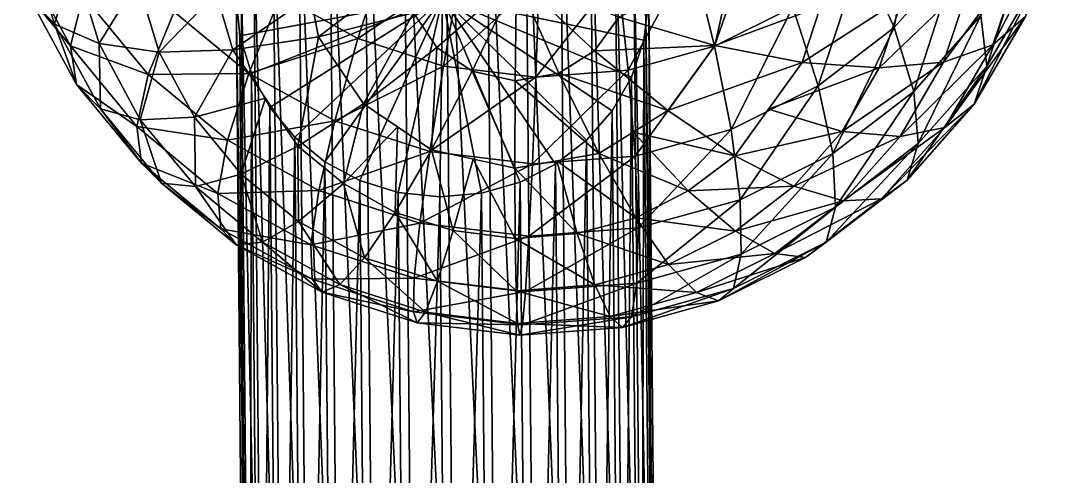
# Model space of a CAD drawing. Extents: x -23.6 to 25, y -17.9 to 25.9.
# Drawn here: x 19.35 to 24.83, y 0.31 to 2.72 of the extents above; entities that cross this region are included whole.
import ezdxf

# ---------------------------------------------------------------- set-up
doc = ezdxf.new("R2010")
doc.units = 0

msp = doc.modelspace()

# ---------------------------------------------------------------- linework, layer by layer
at = {"layer": 'Bras2_d3', "color": 2}
for points in [[(21.37408, 3.86694, -35.61785), (21.16888, 3.80792, -35.64117), (21.42474, -1.78521, -21.76171)], [(21.59375, 3.88604, -35.61083), (21.37408, 3.86694, -35.61785), (21.64447, -1.76617, -21.75476)], [(21.42474, -1.78521, -21.76171), (21.64447, -1.76617, -21.75476), (21.37408, 3.86694, -35.61785)], [(21.81286, 3.86248, -35.62127), (21.59375, 3.88604, -35.61083), (21.86352, -1.78973, -21.76513)], [(21.64447, -1.76617, -21.75476), (21.86352, -1.78973, -21.76513), (21.59375, 3.88604, -35.61083)], [(22.01635, 3.79925, -35.64782), (21.81286, 3.86248, -35.62127), (22.06701, -1.85296, -21.79168)], [(21.86352, -1.78973, -21.76513), (22.06701, -1.85296, -21.79168), (21.81286, 3.86248, -35.62127)], [(21.16888, 3.80792, -35.64117), (20.98272, 3.71307, -35.67919), (21.2196, -1.84429, -21.78503)], [(21.2196, -1.84429, -21.78503), (21.42474, -1.78521, -21.76171), (21.16888, 3.80792, -35.64117)], [(22.19995, 3.70062, -35.68872), (22.01635, 3.79925, -35.64782), (22.25067, -1.95159, -21.83258)], [(22.06701, -1.85296, -21.79168), (22.25067, -1.95159, -21.83258), (22.01635, 3.79925, -35.64782)], [(20.98272, 3.71307, -35.67919), (20.81988, 3.5866, -35.73016), (21.03338, -1.93914, -21.82305)], [(21.03338, -1.93914, -21.82305), (21.2196, -1.84429, -21.78503), (20.98272, 3.71307, -35.67919)], [(22.35937, 3.57086, -35.74224), (22.19995, 3.70062, -35.68872), (22.41003, -2.08135, -21.8861)], [(22.25067, -1.95159, -21.83258), (22.41003, -2.08135, -21.8861), (22.19995, 3.70062, -35.68872)], [(20.81988, 3.5866, -35.73016), (20.68487, 3.43267, -35.79248), (20.8706, -2.06561, -21.87408)], [(20.8706, -2.06561, -21.87408), (21.03338, -1.93914, -21.82305), (20.81988, 3.5866, -35.73016)], [(22.49017, 3.41418, -35.80657), (22.35937, 3.57086, -35.74224), (22.54089, -2.23797, -21.9505)], [(22.41003, -2.08135, -21.8861), (22.54089, -2.23797, -21.9505), (22.35937, 3.57086, -35.74224)], [(20.68487, 3.43267, -35.79248), (20.58209, 3.25549, -35.86437), (20.73553, -2.21954, -21.93634)], [(20.73553, -2.21954, -21.93634), (20.8706, -2.06561, -21.87408), (20.68487, 3.43267, -35.79248)], [(22.58813, 3.23492, -35.88006), (22.49017, 3.41418, -35.80657), (22.63885, -2.41723, -22.02398)], [(22.54089, -2.23797, -21.9505), (22.63885, -2.41723, -22.02398), (22.49017, 3.41418, -35.80657)], [(20.58209, 3.25549, -35.86437), (20.51605, 3.05914, -35.94421), (20.63281, -2.39672, -22.00823)], [(20.63281, -2.39672, -22.00823), (20.73553, -2.21954, -21.93634), (20.58209, 3.25549, -35.86437)], [(22.64892, 3.03735, -35.96093), (22.58813, 3.23492, -35.88006), (22.69964, -2.61486, -22.10479)], [(22.63885, -2.41723, -22.02398), (22.69964, -2.61486, -22.10479), (22.58813, 3.23492, -35.88006)], [(20.51605, 3.05914, -35.94421), (20.49108, 2.84796, -36.03027), (20.56671, -2.59301, -22.08813)], [(20.56671, -2.59301, -22.08813), (20.63281, -2.39672, -22.00823), (20.51605, 3.05914, -35.94421)], [(22.66821, 2.82568, -36.04736), (22.64892, 3.03735, -35.96093), (22.71893, -2.82653, -22.19122)], [(22.69964, -2.61486, -22.10479), (22.71893, -2.82653, -22.19122), (22.64892, 3.03735, -35.96093)], [(20.5418, -2.80426, -22.17419), (20.56671, -2.59301, -22.08813), (20.49108, 2.84796, -36.03027)], [(20.49108, 2.84796, -36.03027), (20.51037, 2.63623, -36.11669), (20.5418, -2.80426, -22.17419)], [(20.51037, 2.63623, -36.11669), (20.49108, 2.84796, -36.03027), (21.57965, 2.83679, -36.03881)], [(21.57965, 2.83679, -36.03881), (21.57965, 2.83679, -36.03881), (20.51037, 2.63623, -36.11669)], [(20.57116, 2.43865, -36.19757), (20.51037, 2.63623, -36.11669), (21.57965, 2.83679, -36.03881)], [(21.57965, 2.83679, -36.03881), (21.57965, 2.83679, -36.03881), (20.57116, 2.43865, -36.19757)], [(20.66912, 2.25939, -36.27105), (20.57116, 2.43865, -36.19757), (21.57965, 2.83679, -36.03881)], [(21.57965, 2.83679, -36.03881), (21.57965, 2.83679, -36.03881), (20.66912, 2.25939, -36.27105)], [(20.79998, 2.10272, -36.33538), (20.66912, 2.25939, -36.27105), (21.57965, 2.83679, -36.03881)], [(21.57965, 2.83679, -36.03881), (21.57965, 2.83679, -36.03881), (20.79998, 2.10272, -36.33538)], [(20.95935, 1.97296, -36.38891), (20.79998, 2.10272, -36.33538), (21.57965, 2.83679, -36.03881)], [(21.57965, 2.83679, -36.03881), (21.57965, 2.83679, -36.03881), (20.95935, 1.97296, -36.38891)], [(21.14294, 1.87432, -36.4298), (20.95935, 1.97296, -36.38891), (21.57965, 2.83679, -36.03881)], [(21.57965, 2.83679, -36.03881), (21.57965, 2.83679, -36.03881), (21.14294, 1.87432, -36.4298)], [(21.34643, 1.81109, -36.45635), (21.14294, 1.87432, -36.4298), (21.57965, 2.83679, -36.03881)], [(21.57965, 2.83679, -36.03881), (21.57965, 2.83679, -36.03881), (21.34643, 1.81109, -36.45635)], [(21.56555, 1.78753, -36.46673), (21.34643, 1.81109, -36.45635), (21.57965, 2.83679, -36.03881)], [(21.57965, 2.83679, -36.03881), (21.57965, 2.83679, -36.03881), (21.56555, 1.78753, -36.46673)], [(21.78521, 1.80664, -36.45977), (21.56555, 1.78753, -36.46673), (21.57965, 2.83679, -36.03881)], [(21.57965, 2.83679, -36.03881), (21.57965, 2.83679, -36.03881), (21.78521, 1.80664, -36.45977)], [(21.99035, 1.86566, -36.43646), (21.78521, 1.80664, -36.45977), (21.57965, 2.83679, -36.03881)], [(21.57965, 2.83679, -36.03881), (21.57965, 2.83679, -36.03881), (21.99035, 1.86566, -36.43646)], [(22.17657, 1.96051, -36.39843), (21.99035, 1.86566, -36.43646), (21.57965, 2.83679, -36.03881)], [(21.57965, 2.83679, -36.03881), (21.57965, 2.83679, -36.03881), (22.17657, 1.96051, -36.39843)], [(22.33941, 2.08697, -36.34747), (22.17657, 1.96051, -36.39843), (21.57965, 2.83679, -36.03881)], [(21.57965, 2.83679, -36.03881), (21.57965, 2.83679, -36.03881), (22.33941, 2.08697, -36.34747)], [(22.47442, 2.2409, -36.28515), (22.33941, 2.08697, -36.34747), (21.57965, 2.83679, -36.03881)], [(21.57965, 2.83679, -36.03881), (21.57965, 2.83679, -36.03881), (22.47442, 2.2409, -36.28515)], [(22.5772, 2.41809, -36.21325), (22.47442, 2.2409, -36.28515), (21.57965, 2.83679, -36.03881)], [(21.57965, 2.83679, -36.03881), (21.57965, 2.83679, -36.03881), (22.5772, 2.41809, -36.21325)], [(22.64324, 2.61444, -36.13342), (22.5772, 2.41809, -36.21325), (21.57965, 2.83679, -36.03881)], [(21.57965, 2.83679, -36.03881), (21.57965, 2.83679, -36.03881), (22.64324, 2.61444, -36.13342)], [(22.66821, 2.82568, -36.04736), (22.64324, 2.61444, -36.13342), (21.57965, 2.83679, -36.03881)], [(22.64324, 2.61444, -36.13342), (22.66821, 2.82568, -36.04736), (22.69396, -3.03778, -22.27728)], [(22.71893, -2.82653, -22.19122), (22.69396, -3.03778, -22.27728), (22.66821, 2.82568, -36.04736)], [(20.56103, -3.01593, -22.26062), (20.5418, -2.80426, -22.17419), (20.51037, 2.63623, -36.11669)], [(20.51037, 2.63623, -36.11669), (20.57116, 2.43865, -36.19757), (20.56103, -3.01593, -22.26062)], [(22.5772, 2.41809, -36.21325), (22.64324, 2.61444, -36.13342), (22.62786, -3.23406, -22.35711)], [(22.69396, -3.03778, -22.27728), (22.62786, -3.23406, -22.35711), (22.64324, 2.61444, -36.13342)], [(20.62182, -3.21356, -22.34143), (20.56103, -3.01593, -22.26062), (20.57116, 2.43865, -36.19757)], [(20.57116, 2.43865, -36.19757), (20.66912, 2.25939, -36.27105), (20.62182, -3.21356, -22.34143)], [(22.47442, 2.2409, -36.28515), (22.5772, 2.41809, -36.21325), (22.52514, -3.41125, -22.42901)], [(22.62786, -3.23406, -22.35711), (22.52514, -3.41125, -22.42901), (22.5772, 2.41809, -36.21325)], [(20.71978, -3.39282, -22.41491), (20.62182, -3.21356, -22.34143), (20.66912, 2.25939, -36.27105)], [(20.66912, 2.25939, -36.27105), (20.79998, 2.10272, -36.33538), (20.71978, -3.39282, -22.41491)], [(22.33941, 2.08697, -36.34747), (22.47442, 2.2409, -36.28515), (22.39013, -3.56518, -22.49133)], [(22.52514, -3.41125, -22.42901), (22.39013, -3.56518, -22.49133), (22.47442, 2.2409, -36.28515)], [(20.85064, -3.54943, -22.4793), (20.71978, -3.39282, -22.41491), (20.79998, 2.10272, -36.33538)], [(20.79998, 2.10272, -36.33538), (20.95935, 1.97296, -36.38891), (20.85064, -3.54943, -22.4793)], [(22.17657, 1.96051, -36.39843), (22.33941, 2.08697, -36.34747), (22.22729, -3.69165, -22.54235)], [(22.39013, -3.56518, -22.49133), (22.22729, -3.69165, -22.54235), (22.33941, 2.08697, -36.34747)], [(21.01, -3.67919, -22.53283), (20.85064, -3.54943, -22.4793), (20.95935, 1.97296, -36.38891)], [(20.95935, 1.97296, -36.38891), (21.14294, 1.87432, -36.4298), (21.01, -3.67919, -22.53283)], [(21.99035, 1.86566, -36.43646), (22.17657, 1.96051, -36.39843), (22.04107, -3.78649, -22.58032)], [(22.22729, -3.69165, -22.54235), (22.04107, -3.78649, -22.58032), (22.17657, 1.96051, -36.39843)], [(21.19366, -3.77783, -22.57373), (21.01, -3.67919, -22.53283), (21.14294, 1.87432, -36.4298)], [(21.14294, 1.87432, -36.4298), (21.34643, 1.81109, -36.45635), (21.19366, -3.77783, -22.57373)], [(21.78521, 1.80664, -36.45977), (21.99035, 1.86566, -36.43646), (21.83593, -3.84558, -22.60369)], [(22.04107, -3.78649, -22.58032), (21.83593, -3.84558, -22.60369), (21.99035, 1.86566, -36.43646)], [(21.39715, -3.84106, -22.60028), (21.19366, -3.77783, -22.57373), (21.34643, 1.81109, -36.45635)], [(21.34643, 1.81109, -36.45635), (21.56555, 1.78753, -36.46673), (21.39715, -3.84106, -22.60028)], [(21.61627, -3.86462, -22.61065), (21.39715, -3.84106, -22.60028), (21.56555, 1.78753, -36.46673)], [(21.56555, 1.78753, -36.46673), (21.78521, 1.80664, -36.45977), (21.61627, -3.86462, -22.61065)], [(21.83593, -3.84558, -22.60369), (21.61627, -3.86462, -22.61065), (21.78521, 1.80664, -36.45977)]]:
    msp.add_3dface(points, dxfattribs=at)
at = {"layer": 'Paume4', "color": 2}
for points in [[(23.79101, 3.06549, -40.42956), (24.09088, 3.40472, -40.28234), (23.96411, 2.68035, -40.01629)], [(24.2973, 3.05731, -39.85266), (23.96411, 2.68035, -40.01629), (24.09088, 3.40472, -40.28234)], [(22.8941, 3.07373, -40.94549), (23.24676, 3.24969, -40.86322), (23.01574, 2.58178, -40.65002)], [(23.42932, 2.78814, -40.55346), (23.01574, 2.58178, -40.65002), (23.24676, 3.24969, -40.86322)], [(24.656, 2.73925, -38.00628), (24.8294, 3.2536, -37.79144), (24.48425, 2.58856, -37.44842)], [(24.64733, 3.07238, -37.24639), (24.48425, 2.58856, -37.44842), (24.8294, 3.2536, -37.79144)], [(19.53302, 2.69763, -37.55291), (19.38299, 3.18829, -37.35748), (19.39172, 2.85522, -38.1173)], [(19.38299, 3.18829, -37.35748), (19.53302, 2.69763, -37.55291), (19.6325, 3.03759, -36.84637)], [(24.42089, 2.74438, -39.35205), (24.69055, 3.20739, -39.15527), (24.45233, 2.47723, -38.78955)], [(24.7276, 2.94982, -38.58868), (24.45233, 2.47723, -38.78955), (24.69055, 3.20739, -39.15527)], [(19.35412, 3.06823, -38.70208), (19.61651, 2.58374, -38.89154), (19.39172, 2.85522, -38.1173)], [(19.61651, 2.58374, -38.89154), (19.35412, 3.06823, -38.70208), (19.68334, 2.84875, -39.45196)], [(21.13342, 2.62329, -40.68969), (20.72558, 2.84771, -40.61053), (21.28894, 3.10906, -40.97937)], [(21.28894, 3.10906, -40.97937), (21.67443, 2.98449, -41.01855), (21.13342, 2.62329, -40.68969)], [(22.50549, 2.96618, -41.00103), (22.8941, 3.07373, -40.94549), (22.56005, 2.45568, -40.71508)], [(23.01574, 2.58178, -40.65002), (22.56005, 2.45568, -40.71508), (22.8941, 3.07373, -40.94549)], [(24.48425, 2.58856, -37.44842), (24.64733, 3.07238, -37.24639), (24.22332, 2.4978, -36.92822)], [(24.37005, 2.93322, -36.74639), (24.22332, 2.4978, -36.92822), (24.64733, 3.07238, -37.24639)], [(19.76751, 2.59594, -37.02227), (19.6325, 3.03759, -36.84637), (19.53302, 2.69763, -37.55291)], [(19.6325, 3.03759, -36.84637), (19.76751, 2.59594, -37.02227), (19.9696, 2.9273, -36.38885)], [(20.84155, 3.06036, -35.59552), (20.92504, 2.63153, -35.7677), (21.38391, 2.98065, -35.41784)], [(23.42932, 2.78814, -40.55346), (23.79101, 3.06549, -40.42956), (23.56219, 2.37213, -40.15393)], [(23.96411, 2.68035, -40.01629), (23.56219, 2.37213, -40.15393), (23.79101, 3.06549, -40.42956)], [(23.96411, 2.68035, -40.01629), (24.2973, 3.05731, -39.85266), (24.06658, 2.34362, -39.526)], [(24.42089, 2.74438, -39.35205), (24.06658, 2.34362, -39.526), (24.2973, 3.05731, -39.85266)], [(21.42712, 2.7586, -35.50701), (21.38391, 2.98065, -35.41784), (20.92504, 2.63153, -35.7677)], [(21.58544, 2.47717, -40.73565), (21.13342, 2.62329, -40.68969), (21.67443, 2.98449, -41.01855)], [(21.67443, 2.98449, -41.01855), (22.08941, 2.93487, -41.0263), (21.58544, 2.47717, -40.73565)], [(22.56005, 2.45568, -40.71508), (22.07214, 2.419, -40.74468), (22.50549, 2.96618, -41.00103)], [(22.08941, 2.93487, -41.0263), (22.50549, 2.96618, -41.00103), (22.07214, 2.419, -40.74468)], [(23.01666, 2.58551, -35.72357), (23.11157, 3.01037, -35.5476), (22.51007, 2.73474, -35.48419)], [(20.08471, 2.55072, -36.53881), (19.9696, 2.9273, -36.38885), (19.76751, 2.59594, -37.02227)], [(19.9696, 2.9273, -36.38885), (20.08471, 2.55072, -36.53881), (20.38574, 2.86108, -35.99713)], [(21.42712, 2.7586, -35.50701), (21.55065, 2.57537, -35.578), (21.96984, 2.94409, -35.34753)], [(21.96984, 2.94409, -35.34753), (21.96984, 2.94409, -35.34753), (21.55065, 2.57537, -35.578)], [(21.55065, 2.57537, -35.578), (21.73577, 2.44958, -35.62365), (21.96984, 2.94409, -35.34753)], [(22.07214, 2.419, -40.74468), (21.58544, 2.47717, -40.73565), (22.08941, 2.93487, -41.0263)], [(21.96984, 2.94409, -35.34753), (21.96984, 2.94409, -35.34753), (21.73577, 2.44958, -35.62365)], [(21.73577, 2.44958, -35.62365), (21.96398, 2.39996, -35.63702), (21.96984, 2.94409, -35.34753)], [(21.96398, 2.39996, -35.63702), (22.19329, 2.43951, -35.61401), (21.96984, 2.94409, -35.34753)], [(21.96984, 2.94409, -35.34753), (21.96984, 2.94409, -35.34753), (21.96398, 2.39996, -35.63702)], [(21.96984, 2.94409, -35.34753), (21.96984, 2.94409, -35.34753), (22.19329, 2.43951, -35.61401)], [(22.19329, 2.43951, -35.61401), (22.38171, 2.55706, -35.56048), (21.96984, 2.94409, -35.34753)], [(21.96984, 2.94409, -35.34753), (21.96984, 2.94409, -35.34753), (22.38171, 2.55706, -35.56048)], [(22.38171, 2.55706, -35.56048), (22.51007, 2.73474, -35.48419), (21.96984, 2.94409, -35.34753)], [(24.22332, 2.4978, -36.92822), (24.37005, 2.93322, -36.74639), (23.88433, 2.46704, -36.45867)], [(24.00952, 2.83831, -36.30358), (23.88433, 2.46704, -36.45867), (24.37005, 2.93322, -36.74639)], [(24.45233, 2.47723, -38.78955), (24.7276, 2.94982, -38.58868), (24.38629, 2.27618, -38.20306)], [(24.656, 2.73925, -38.00628), (24.38629, 2.27618, -38.20306), (24.7276, 2.94982, -38.58868)], [(19.64874, 2.38061, -38.30297), (19.39172, 2.85522, -38.1173), (19.61651, 2.58374, -38.89154)], [(19.39172, 2.85522, -38.1173), (19.64874, 2.38061, -38.30297), (19.53302, 2.69763, -37.55291)], [(19.68334, 2.84875, -39.45196), (20.02667, 2.43261, -39.6112), (19.61651, 2.58374, -38.89154)], [(20.02667, 2.43261, -39.6112), (19.68334, 2.84875, -39.45196), (20.16442, 2.76403, -40.09643)], [(20.47406, 2.56243, -36.11614), (20.38574, 2.86108, -35.99713), (20.08471, 2.55072, -36.53881)], [(20.5578, 2.43835, -40.21734), (20.16442, 2.76403, -40.09643), (20.72558, 2.84771, -40.61053)], [(20.38574, 2.86108, -35.99713), (20.47406, 2.56243, -36.11614), (20.8833, 2.84594, -35.68164)], [(20.72558, 2.84771, -40.61053), (21.13342, 2.62329, -40.68969), (20.5578, 2.43835, -40.21734)], [(20.92504, 2.63153, -35.7677), (20.8833, 2.84594, -35.68164), (20.47406, 2.56243, -36.11614)], [(23.06408, 2.79791, -35.63562), (23.01666, 2.58551, -35.72357), (23.5747, 2.79083, -35.92987)], [(23.88433, 2.46704, -36.45867), (24.00952, 2.83831, -36.30358), (23.47839, 2.49627, -36.05279)], [(23.5747, 2.79083, -35.92987), (23.47839, 2.49627, -36.05279), (24.00952, 2.83831, -36.30358)], [(20.16442, 2.76403, -40.09643), (20.5578, 2.43835, -40.21734), (20.02667, 2.43261, -39.6112)], [(20.92504, 2.63153, -35.7677), (21.16357, 2.27764, -35.90478), (21.42712, 2.7586, -35.50701)], [(21.55065, 2.57537, -35.578), (21.42712, 2.7586, -35.50701), (21.16357, 2.27764, -35.90478)], [(23.01574, 2.58178, -40.65002), (23.42932, 2.78814, -40.55346), (23.1026, 2.14288, -40.26116)], [(23.47839, 2.49627, -36.05279), (23.5747, 2.79083, -35.92987), (23.01666, 2.58551, -35.72357)], [(23.56219, 2.37213, -40.15393), (23.1026, 2.14288, -40.26116), (23.42932, 2.78814, -40.55346)], [(24.06658, 2.34362, -39.526), (24.42089, 2.74438, -39.35205), (24.09069, 2.06811, -38.9671)], [(24.45233, 2.47723, -38.78955), (24.09069, 2.06811, -38.9671), (24.42089, 2.74438, -39.35205)], [(24.38629, 2.27618, -38.20306), (24.656, 2.73925, -38.00628), (24.23059, 2.15307, -37.63354)], [(24.48425, 2.58856, -37.44842), (24.23059, 2.15307, -37.63354), (24.656, 2.73925, -38.00628)], [(19.77478, 2.25122, -37.72753), (19.53302, 2.69763, -37.55291), (19.64874, 2.38061, -38.30297)], [(19.53302, 2.69763, -37.55291), (19.77478, 2.25122, -37.72753), (19.76751, 2.59594, -37.02227)], [(22.51007, 2.73474, -35.48419), (22.38171, 2.55706, -35.56048), (23.01666, 2.58551, -35.72357)], [(20.47406, 2.56243, -36.11614), (20.81671, 2.05407, -36.31298), (20.92504, 2.63153, -35.7677)], [(21.16357, 2.27764, -35.90478), (20.92504, 2.63153, -35.7677), (20.81671, 2.05407, -36.31298)], [(23.56219, 2.37213, -40.15393), (23.96411, 2.68035, -40.01629), (23.63928, 2.01593, -39.67236)], [(24.06658, 2.34362, -39.526), (23.63928, 2.01593, -39.67236), (23.96411, 2.68035, -40.01629)], [(19.61651, 2.58374, -38.89154), (19.96697, 2.15899, -39.05407), (19.64874, 2.38061, -38.30297)], [(19.96697, 2.15899, -39.05407), (19.61651, 2.58374, -38.89154), (20.02667, 2.43261, -39.6112)], [(19.9851, 2.19421, -37.17938), (19.76751, 2.59594, -37.02227), (19.77478, 2.25122, -37.72753)], [(19.76751, 2.59594, -37.02227), (19.9851, 2.19421, -37.17938), (20.08471, 2.55072, -36.53881)], [(21.01098, 2.18896, -40.30529), (20.5578, 2.43835, -40.21734), (21.13342, 2.62329, -40.68969)], [(21.13342, 2.62329, -40.68969), (21.58544, 2.47717, -40.73565), (21.01098, 2.18896, -40.30529)], [(21.16357, 2.27764, -35.90478), (21.52124, 2.03466, -35.99298), (21.55065, 2.57537, -35.578)], [(21.73577, 2.44958, -35.62365), (21.55065, 2.57537, -35.578), (21.52124, 2.03466, -35.99298)], [(22.76873, 2.2423, -35.87091), (23.01666, 2.58551, -35.72357), (22.38171, 2.55706, -35.56048)], [(22.56005, 2.45568, -40.71508), (23.01574, 2.58178, -40.65002), (22.59625, 2.00274, -40.33349)], [(23.1026, 2.14288, -40.26116), (22.59625, 2.00274, -40.33349), (23.01574, 2.58178, -40.65002)], [(23.01666, 2.58551, -35.72357), (22.76873, 2.2423, -35.87091), (23.47839, 2.49627, -36.05279)], [(24.23059, 2.15307, -37.63354), (24.48425, 2.58856, -37.44842), (23.99505, 2.10589, -37.09478)], [(24.22332, 2.4978, -36.92822), (23.99505, 2.10589, -37.09478), (24.48425, 2.58856, -37.44842)], [(20.27026, 2.20819, -36.67285), (20.08471, 2.55072, -36.53881), (19.9851, 2.19421, -37.17938)], [(20.08471, 2.55072, -36.53881), (20.27026, 2.20819, -36.67285), (20.47406, 2.56243, -36.11614)], [(20.64538, 2.30822, -36.21459), (20.47406, 2.56243, -36.11614), (20.27026, 2.20819, -36.67285)], [(22.38171, 2.55706, -35.56048), (22.19329, 2.43951, -35.61401), (22.76873, 2.2423, -35.87091)], [(21.5133, 2.02661, -40.35638), (21.01098, 2.18896, -40.30529), (21.58544, 2.47717, -40.73565)], [(21.58544, 2.47717, -40.73565), (22.07214, 2.419, -40.74468), (21.5133, 2.02661, -40.35638)], [(23.12231, 2.00329, -36.26434), (23.47839, 2.49627, -36.05279), (22.76873, 2.2423, -35.87091)], [(23.47839, 2.49627, -36.05279), (23.30035, 2.24975, -36.15856), (23.88433, 2.46704, -36.45867)], [(23.68969, 2.13287, -36.6007), (23.88433, 2.46704, -36.45867), (23.30035, 2.24975, -36.15856)], [(23.99505, 2.10589, -37.09478), (24.22332, 2.4978, -36.92822), (23.68969, 2.13287, -36.6007)], [(23.88433, 2.46704, -36.45867), (23.68969, 2.13287, -36.6007), (24.22332, 2.4978, -36.92822)], [(24.09069, 2.06811, -38.9671), (24.45233, 2.47723, -38.78955), (24.03204, 1.87542, -38.37701)], [(24.38629, 2.27618, -38.20306), (24.03204, 1.87542, -38.37701), (24.45233, 2.47723, -38.78955)], [(20.02667, 2.43261, -39.6112), (20.44488, 2.0863, -39.73974), (19.96697, 2.15899, -39.05407)], [(20.44488, 2.0863, -39.73974), (20.02667, 2.43261, -39.6112), (20.5578, 2.43835, -40.21734)], [(20.5578, 2.43835, -40.21734), (21.01098, 2.18896, -40.30529), (20.44488, 2.0863, -39.73974)], [(22.05407, 1.96197, -40.36645), (21.5133, 2.02661, -40.35638), (22.07214, 2.419, -40.74468)], [(21.52124, 2.03466, -35.99298), (21.96191, 1.93878, -36.01879), (21.73577, 2.44958, -35.62365)], [(21.96398, 2.39996, -35.63702), (21.73577, 2.44958, -35.62365), (21.96191, 1.93878, -36.01879)], [(22.19329, 2.43951, -35.61401), (21.96398, 2.39996, -35.63702), (22.40484, 2.01525, -35.97436)], [(22.59625, 2.00274, -40.33349), (22.05407, 1.96197, -40.36645), (22.56005, 2.45568, -40.71508)], [(22.07214, 2.419, -40.74468), (22.56005, 2.45568, -40.71508), (22.05407, 1.96197, -40.36645)], [(22.40484, 2.01525, -35.97436), (22.76873, 2.2423, -35.87091), (22.19329, 2.43951, -35.61401)], [(19.99212, 1.96441, -38.46221), (19.64874, 2.38061, -38.30297), (19.96697, 2.15899, -39.05407)], [(19.64874, 2.38061, -38.30297), (19.99212, 1.96441, -38.46221), (19.77478, 2.25122, -37.72753)], [(21.96191, 1.93878, -36.01879), (22.40484, 2.01525, -35.97436), (21.96398, 2.39996, -35.63702)], [(23.1026, 2.14288, -40.26116), (23.56219, 2.37213, -40.15393), (23.15063, 1.77215, -39.78637)], [(23.63928, 2.01593, -39.67236), (23.15063, 1.77215, -39.78637), (23.56219, 2.37213, -40.15393)], [(20.27026, 2.20819, -36.67285), (20.51806, 1.90783, -36.78771), (20.64538, 2.30822, -36.21459)], [(20.81671, 2.05407, -36.31298), (20.64538, 2.30822, -36.21459), (20.51806, 1.90783, -36.78771)], [(23.63928, 2.01593, -39.67236), (24.06658, 2.34362, -39.526), (23.65454, 1.73364, -39.11651)], [(24.09069, 2.06811, -38.9671), (23.65454, 1.73364, -39.11651), (24.06658, 2.34362, -39.526)], [(20.09771, 1.85986, -37.87725), (19.77478, 2.25122, -37.72753), (19.99212, 1.96441, -38.46221)], [(19.77478, 2.25122, -37.72753), (20.09771, 1.85986, -37.87725), (19.9851, 2.19421, -37.17938)], [(20.81671, 2.05407, -36.31298), (21.057, 1.85845, -36.38549), (21.16357, 2.27764, -35.90478)], [(21.3424, 2.15618, -35.94891), (21.16357, 2.27764, -35.90478), (21.057, 1.85845, -36.38549)], [(23.30035, 2.24975, -36.15856), (23.12231, 2.00329, -36.26434), (23.68969, 2.13287, -36.6007)], [(24.03204, 1.87542, -38.37701), (24.38629, 2.27618, -38.20306), (23.89739, 1.77612, -37.79711)], [(24.23059, 2.15307, -37.63354), (23.89739, 1.77612, -37.79711), (24.38629, 2.27618, -38.20306)], [(19.9851, 2.19421, -37.17938), (20.27575, 1.84204, -37.31414), (20.27026, 2.20819, -36.67285)], [(20.27575, 1.84204, -37.31414), (19.9851, 2.19421, -37.17938), (20.09771, 1.85986, -37.87725)], [(20.51806, 1.90783, -36.78771), (20.27026, 2.20819, -36.67285), (20.27575, 1.84204, -37.31414)], [(22.76873, 2.2423, -35.87091), (22.58679, 2.12878, -35.92266), (23.12231, 2.00329, -36.26434)], [(19.96697, 2.15899, -39.05407), (20.39392, 1.80548, -39.1853), (19.99212, 1.96441, -38.46221)], [(20.39392, 1.80548, -39.1853), (19.96697, 2.15899, -39.05407), (20.44488, 2.0863, -39.73974)], [(20.92675, 1.82116, -39.83331), (20.44488, 2.0863, -39.73974), (21.01098, 2.18896, -40.30529)], [(21.01098, 2.18896, -40.30529), (21.5133, 2.02661, -40.35638), (20.92675, 1.82116, -39.83331)], [(21.057, 1.85845, -36.38549), (21.33038, 1.70507, -36.43975), (21.3424, 2.15618, -35.94891)], [(21.52124, 2.03466, -35.99298), (21.3424, 2.15618, -35.94891), (21.33038, 1.70507, -36.43975)], [(22.59625, 2.00274, -40.33349), (23.1026, 2.14288, -40.26116), (22.61224, 1.62316, -39.86328)], [(23.15063, 1.77215, -39.78637), (22.61224, 1.62316, -39.86328), (23.1026, 2.14288, -40.26116)], [(23.89739, 1.77612, -37.79711), (24.23059, 2.15307, -37.63354), (23.69519, 1.76672, -37.242)], [(23.99505, 2.10589, -37.09478), (23.69519, 1.76672, -37.242), (24.23059, 2.15307, -37.63354)], [(20.44488, 2.0863, -39.73974), (20.92675, 1.82116, -39.83331), (20.39392, 1.80548, -39.1853)], [(22.58679, 2.12878, -35.92266), (22.40484, 2.01525, -35.97436), (22.87695, 1.81835, -36.3471)], [(22.87695, 1.81835, -36.3471), (23.12231, 2.00329, -36.26434), (22.58679, 2.12878, -35.92266)], [(23.43395, 1.84356, -36.72625), (23.68969, 2.13287, -36.6007), (23.12231, 2.00329, -36.26434)], [(23.68969, 2.13287, -36.6007), (23.43395, 1.84356, -36.72625), (23.99505, 2.10589, -37.09478)], [(23.69519, 1.76672, -37.242), (23.99505, 2.10589, -37.09478), (23.43395, 1.84356, -36.72625)], [(20.51806, 1.90783, -36.78771), (20.81994, 1.65783, -36.88055), (20.81671, 2.05407, -36.31298)], [(21.057, 1.85845, -36.38549), (20.81671, 2.05407, -36.31298), (20.81994, 1.65783, -36.88055)], [(21.46081, 1.64849, -39.88757), (20.92675, 1.82116, -39.83331), (21.5133, 2.02661, -40.35638)], [(21.33038, 1.70507, -36.43975), (21.63623, 1.60913, -36.46966), (21.52124, 2.03466, -35.99298)], [(21.5133, 2.02661, -40.35638), (22.05407, 1.96197, -40.36645), (21.46081, 1.64849, -39.88757)], [(21.74151, 1.98675, -36.00592), (21.52124, 2.03466, -35.99298), (21.63623, 1.60913, -36.46966)], [(23.65454, 1.73364, -39.11651), (24.09069, 2.06811, -38.9671), (23.60473, 1.54772, -38.52337)], [(24.03204, 1.87542, -38.37701), (23.60473, 1.54772, -38.52337), (24.09069, 2.06811, -38.9671)], [(21.63623, 1.60913, -36.46966), (21.96337, 1.56738, -36.47686), (21.74151, 1.98675, -36.00592)], [(21.96191, 1.93878, -36.01879), (21.74151, 1.98675, -36.00592), (21.96337, 1.56738, -36.47686)], [(22.18334, 1.97698, -35.99658), (21.96191, 1.93878, -36.01879), (22.29138, 1.59472, -36.45581)], [(22.61224, 1.62316, -39.86328), (22.03582, 1.57977, -39.89831), (22.59625, 2.00274, -40.33349)], [(22.05407, 1.96197, -40.36645), (22.59625, 2.00274, -40.33349), (22.03582, 1.57977, -39.89831)], [(22.40484, 2.01525, -35.97436), (22.18334, 1.97698, -35.99658), (22.5996, 1.67712, -36.41296)], [(22.29138, 1.59472, -36.45581), (22.5996, 1.67712, -36.41296), (22.18334, 1.97698, -35.99658)], [(22.5996, 1.67712, -36.41296), (22.87695, 1.81835, -36.3471), (22.40484, 2.01525, -35.97436)], [(23.12231, 2.00329, -36.26434), (22.87695, 1.81835, -36.3471), (23.43395, 1.84356, -36.72625)], [(23.15063, 1.77215, -39.78637), (23.63928, 2.01593, -39.67236), (23.15576, 1.4848, -39.23291)], [(23.65454, 1.73364, -39.11651), (23.15576, 1.4848, -39.23291), (23.63928, 2.01593, -39.67236)], [(20.41033, 1.6181, -38.59075), (19.99212, 1.96441, -38.46221), (20.39392, 1.80548, -39.1853)], [(19.99212, 1.96441, -38.46221), (20.41033, 1.6181, -38.59075), (20.09771, 1.85986, -37.87725)], [(22.03582, 1.57977, -39.89831), (21.46081, 1.64849, -39.88757), (22.05407, 1.96197, -40.36645)], [(21.96337, 1.56738, -36.47686), (22.29138, 1.59472, -36.45581), (21.96191, 1.93878, -36.01879)], [(20.27575, 1.84204, -37.31414), (20.62976, 1.54888, -37.42297), (20.51806, 1.90783, -36.78771)], [(20.81994, 1.65783, -36.88055), (20.51806, 1.90783, -36.78771), (20.62976, 1.54888, -37.42297)], [(23.60473, 1.54772, -38.52337), (24.03204, 1.87542, -38.37701), (23.49548, 1.46795, -37.93481)], [(23.89739, 1.77612, -37.79711), (23.49548, 1.46795, -37.93481), (24.03204, 1.87542, -38.37701)], [(20.49108, 1.53411, -37.99816), (20.09771, 1.85986, -37.87725), (20.41033, 1.6181, -38.59075)], [(20.09771, 1.85986, -37.87725), (20.49108, 1.53411, -37.99816), (20.27575, 1.84204, -37.31414)], [(20.62976, 1.54888, -37.42297), (20.27575, 1.84204, -37.31414), (20.49108, 1.53411, -37.99816)], [(20.88574, 1.53485, -39.28082), (20.39392, 1.80548, -39.1853), (20.92675, 1.82116, -39.83331)], [(20.81994, 1.65783, -36.88055), (21.16772, 1.46649, -36.94805), (21.057, 1.85845, -36.38549)], [(20.92675, 1.82116, -39.83331), (21.46081, 1.64849, -39.88757), (20.88574, 1.53485, -39.28082)], [(21.33038, 1.70507, -36.43975), (21.057, 1.85845, -36.38549), (21.16772, 1.46649, -36.94805)], [(22.87695, 1.81835, -36.3471), (22.5996, 1.67712, -36.41296), (23.12554, 1.60705, -36.8319)], [(23.12554, 1.60705, -36.8319), (23.43395, 1.84356, -36.72625), (22.87695, 1.81835, -36.3471)], [(23.43395, 1.84356, -36.72625), (23.12554, 1.60705, -36.8319), (23.69519, 1.76672, -37.242)], [(20.39392, 1.80548, -39.1853), (20.88574, 1.53485, -39.28082), (20.41033, 1.6181, -38.59075)], [(23.15576, 1.4848, -39.23291), (22.6062, 1.33276, -39.3114), (23.15063, 1.77215, -39.78637)], [(22.61224, 1.62316, -39.86328), (23.15063, 1.77215, -39.78637), (22.6062, 1.33276, -39.3114)], [(23.33349, 1.48931, -37.3659), (23.69519, 1.76672, -37.242), (23.12554, 1.60705, -36.8319)], [(23.49548, 1.46795, -37.93481), (23.89739, 1.77612, -37.79711), (23.33349, 1.48931, -37.3659)], [(23.69519, 1.76672, -37.242), (23.33349, 1.48931, -37.3659), (23.89739, 1.77612, -37.79711)], [(21.16772, 1.46649, -36.94805), (21.55322, 1.34185, -36.98724), (21.33038, 1.70507, -36.43975)], [(21.63623, 1.60913, -36.46966), (21.33038, 1.70507, -36.43975), (21.55322, 1.34185, -36.98724)], [(23.15576, 1.4848, -39.23291), (23.65454, 1.73364, -39.11651), (23.11608, 1.30401, -38.63739)], [(23.60473, 1.54772, -38.52337), (23.11608, 1.30401, -38.63739), (23.65454, 1.73364, -39.11651)], [(20.62976, 1.54888, -37.42297), (21.03759, 1.32446, -37.50213), (20.81994, 1.65783, -36.88055)], [(21.16772, 1.46649, -36.94805), (20.81994, 1.65783, -36.88055), (21.03759, 1.32446, -37.50213)], [(21.43084, 1.35864, -39.33618), (20.88574, 1.53485, -39.28082), (21.46081, 1.64849, -39.88757)], [(21.46081, 1.64849, -39.88757), (22.03582, 1.57977, -39.89831), (21.43084, 1.35864, -39.33618)], [(22.5996, 1.67712, -36.41296), (22.29138, 1.59472, -36.45581), (22.77288, 1.43109, -36.91418)], [(22.77288, 1.43109, -36.91418), (23.12554, 1.60705, -36.8319), (22.5996, 1.67712, -36.41296)], [(20.89221, 1.35296, -38.68432), (20.41033, 1.6181, -38.59075), (20.88574, 1.53485, -39.28082)], [(20.41033, 1.6181, -38.59075), (20.89221, 1.35296, -38.68432), (20.49108, 1.53411, -37.99816)], [(21.55322, 1.34185, -36.98724), (21.96826, 1.29223, -36.99493), (21.63623, 1.60913, -36.46966)], [(21.96337, 1.56738, -36.47686), (21.63623, 1.60913, -36.46966), (21.96826, 1.29223, -36.99493)], [(22.29138, 1.59472, -36.45581), (21.96337, 1.56738, -36.47686), (22.38427, 1.32354, -36.96966)], [(22.6062, 1.33276, -39.3114), (22.01776, 1.28845, -39.34716), (22.61224, 1.62316, -39.86328)], [(22.03582, 1.57977, -39.89831), (22.61224, 1.62316, -39.86328), (22.01776, 1.28845, -39.34716)], [(22.38427, 1.32354, -36.96966), (22.77288, 1.43109, -36.91418), (22.29138, 1.59472, -36.45581)], [(23.12554, 1.60705, -36.8319), (22.77288, 1.43109, -36.91418), (23.33349, 1.48931, -37.3659)], [(20.49108, 1.53411, -37.99816), (20.94427, 1.28472, -38.08618), (20.62976, 1.54888, -37.42297)], [(20.94427, 1.28472, -38.08618), (20.49108, 1.53411, -37.99816), (20.89221, 1.35296, -38.68432)], [(21.03759, 1.32446, -37.50213), (20.62976, 1.54888, -37.42297), (20.94427, 1.28472, -38.08618)], [(20.88574, 1.53485, -39.28082), (21.43084, 1.35864, -39.33618), (20.89221, 1.35296, -38.68432)], [(22.01776, 1.28845, -39.34716), (21.43084, 1.35864, -39.33618), (22.03582, 1.57977, -39.89831)], [(21.96826, 1.29223, -36.99493), (22.38427, 1.32354, -36.96966), (21.96337, 1.56738, -36.47686)], [(23.11608, 1.30401, -38.63739), (23.60473, 1.54772, -38.52337), (23.03588, 1.23864, -38.04205)], [(23.49548, 1.46795, -37.93481), (23.03588, 1.23864, -38.04205), (23.60473, 1.54772, -38.52337)], [(22.6062, 1.33276, -39.3114), (23.15576, 1.4848, -39.23291), (22.57769, 1.15496, -38.71429)], [(23.11608, 1.30401, -38.63739), (22.57769, 1.15496, -38.71429), (23.15576, 1.4848, -39.23291)], [(22.91992, 1.28302, -37.4624), (23.33349, 1.48931, -37.3659), (22.77288, 1.43109, -36.91418)], [(23.33349, 1.48931, -37.3659), (22.91992, 1.28302, -37.4624), (23.49548, 1.46795, -37.93481)], [(21.03759, 1.32446, -37.50213), (21.48962, 1.17834, -37.54809), (21.16772, 1.46649, -36.94805)], [(21.55322, 1.34185, -36.98724), (21.16772, 1.46649, -36.94805), (21.48962, 1.17834, -37.54809)], [(22.77288, 1.43109, -36.91418), (22.38427, 1.32354, -36.96966), (22.91992, 1.28302, -37.4624)], [(23.03588, 1.23864, -38.04205), (23.49548, 1.46795, -37.93481), (22.91992, 1.28302, -37.4624)], [(21.42626, 1.18035, -38.73858), (20.89221, 1.35296, -38.68432), (21.43084, 1.35864, -39.33618)], [(20.89221, 1.35296, -38.68432), (21.42626, 1.18035, -38.73858), (20.94427, 1.28472, -38.08618)], [(20.94427, 1.28472, -38.08618), (21.44659, 1.12237, -38.1372), (21.03759, 1.32446, -37.50213)], [(21.48962, 1.17834, -37.54809), (21.03759, 1.32446, -37.50213), (21.44659, 1.12237, -38.1372)], [(21.43084, 1.35864, -39.33618), (22.01776, 1.28845, -39.34716), (21.42626, 1.18035, -38.73858)], [(21.48962, 1.17834, -37.54809), (21.97631, 1.12017, -37.55712), (21.55322, 1.34185, -36.98724)], [(21.96826, 1.29223, -36.99493), (21.55322, 1.34185, -36.98724), (21.97631, 1.12017, -37.55712)], [(22.38427, 1.32354, -36.96966), (21.96826, 1.29223, -36.99493), (22.46423, 1.15686, -37.52752)], [(22.01776, 1.28845, -39.34716), (22.6062, 1.33276, -39.3114), (22.00128, 1.11163, -38.74932)], [(22.57769, 1.15496, -38.71429), (22.00128, 1.11163, -38.74932), (22.6062, 1.33276, -39.3114)], [(22.46423, 1.15686, -37.52752), (22.91992, 1.28302, -37.4624), (22.38427, 1.32354, -36.96966)], [(21.44659, 1.12237, -38.1372), (20.94427, 1.28472, -38.08618), (21.42626, 1.18035, -38.73858)], [(22.00128, 1.11163, -38.74932), (21.42626, 1.18035, -38.73858), (22.01776, 1.28845, -39.34716)], [(21.97631, 1.12017, -37.55712), (22.46423, 1.15686, -37.52752), (21.96826, 1.29223, -36.99493)], [(22.91992, 1.28302, -37.4624), (22.46423, 1.15686, -37.52752), (23.03588, 1.23864, -38.04205)], [(22.57769, 1.15496, -38.71429), (23.11608, 1.30401, -38.63739), (22.52954, 1.09851, -38.11437)], [(23.03588, 1.23864, -38.04205), (22.52954, 1.09851, -38.11437), (23.11608, 1.30401, -38.63739)], [(22.52954, 1.09851, -38.11437), (23.03588, 1.23864, -38.04205), (22.46423, 1.15686, -37.52752)], [(21.42626, 1.18035, -38.73858), (22.00128, 1.11163, -38.74932), (21.44659, 1.12237, -38.1372)], [(21.44659, 1.12237, -38.1372), (21.98736, 1.05773, -38.14727), (21.48962, 1.17834, -37.54809)], [(21.97631, 1.12017, -37.55712), (21.48962, 1.17834, -37.54809), (21.98736, 1.05773, -38.14727)], [(22.46423, 1.15686, -37.52752), (21.97631, 1.12017, -37.55712), (22.52954, 1.09851, -38.11437)], [(22.00128, 1.11163, -38.74932), (22.57769, 1.15496, -38.71429), (21.98736, 1.05773, -38.14727)], [(22.52954, 1.09851, -38.11437), (21.98736, 1.05773, -38.14727), (22.57769, 1.15496, -38.71429)], [(21.98736, 1.05773, -38.14727), (21.44659, 1.12237, -38.1372), (22.00128, 1.11163, -38.74932)], [(21.98736, 1.05773, -38.14727), (22.52954, 1.09851, -38.11437), (21.97631, 1.12017, -37.55712)]]:
    msp.add_3dface(points, dxfattribs=at)

doc.saveas('drawing.dxf')
